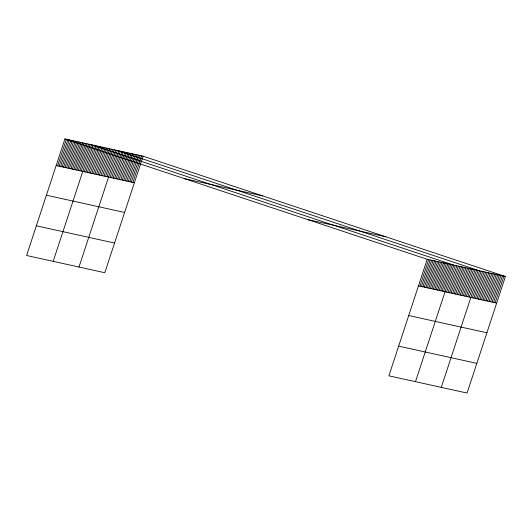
<?xml version="1.0" encoding="UTF-8"?>
<svg xmlns="http://www.w3.org/2000/svg" width="532" height="532" viewBox="0 0 532 532"><rect width="100%" height="100%" fill="white"/><g stroke="black" fill="none" stroke-linecap="round" stroke-linejoin="round"><path stroke-width="0.8" d="M143.108 156.182L64.917 138.945L26.6 255.493L104.791 272.723L143.108 156.182L505.4 276.507L467.083 393.055L388.892 375.818L427.209 259.277L505.4 276.507M57.656 165.858L66.394 139.271M59.132 166.184L67.87 139.597M60.608 166.509L69.346 139.923M62.084 166.835L70.823 140.249M63.561 167.161L72.299 140.574M65.037 167.487L73.782 140.9M66.513 167.813L75.258 141.226M67.99 168.139L76.734 141.552M69.466 168.464L78.211 141.878M70.949 168.79L79.687 142.204M72.425 169.116L81.163 142.529M73.901 169.442L82.64 142.855M75.378 169.768L84.116 143.181M76.854 170.094L85.592 143.507M78.33 170.42L87.068 143.833M79.807 170.739L88.551 144.159M81.283 171.065L90.028 144.485M53.187 261.352L91.504 144.81L453.796 265.135L415.479 381.677M84.282 171.73L93.02 145.143M85.798 172.062L94.536 145.475M87.315 172.395L96.053 145.815M88.831 172.734L97.575 146.147M90.354 173.066L99.092 146.48M91.87 173.399L100.608 146.819M93.386 173.738L102.124 147.151M94.902 174.07L103.647 147.484M96.425 174.403L105.163 147.823M97.941 174.735L106.679 148.155M99.457 175.075L108.195 148.488M100.974 175.407L109.718 148.82M102.496 175.74L111.235 149.16M104.013 176.079L112.751 149.492M105.529 176.411L114.267 149.825M107.045 176.744L115.79 150.164M78.989 267.037L117.306 150.496L479.598 270.821L441.281 387.363M110.084 177.415L118.822 150.829M111.6 177.748L120.338 151.168M113.117 178.087L121.861 151.5M114.639 178.42L123.377 151.833M116.156 178.752L124.894 152.172M117.672 179.091L126.41 152.504M119.188 179.424L127.933 152.837M120.711 179.756L129.449 153.169M122.227 180.089L130.965 153.509M123.743 180.428L132.481 153.841M125.259 180.76L134.004 154.174M126.782 181.093L135.52 154.513M128.298 181.432L137.037 154.845M129.815 181.764L138.553 155.178M131.331 182.097L140.076 155.517M132.854 182.436L141.592 155.849M419.941 286.183L428.686 259.603M421.424 286.509L430.162 259.929M422.9 286.834L431.638 260.254M424.376 287.16L433.115 260.58M425.853 287.486L434.591 260.899M427.329 287.812L436.067 261.225M428.805 288.138L437.543 261.551M430.282 288.464L439.026 261.877M431.758 288.79L440.503 262.203M433.234 289.115L441.979 262.529M434.711 289.441L443.455 262.855M436.193 289.767L444.932 263.18M437.67 290.093L446.408 263.506M439.146 290.419L447.884 263.832M440.622 290.745L449.36 264.158M442.099 291.07L450.837 264.484M443.575 291.396L452.313 264.81M446.567 292.055L455.312 265.468M448.09 292.387L456.828 265.807M449.607 292.726L458.345 266.14M451.123 293.059L459.867 266.472M452.639 293.391L461.384 266.805M454.162 293.724L462.9 267.144M455.678 294.063L464.416 267.476M457.194 294.396L465.939 267.809M458.71 294.728L467.455 268.148M460.233 295.067L468.971 268.48M461.749 295.4L470.488 268.813M463.266 295.732L472.01 269.152M464.782 296.071L473.527 269.485M466.305 296.404L475.043 269.817M467.821 296.736L476.559 270.156M469.337 297.075L478.082 270.489M472.376 297.74L481.114 271.16M473.892 298.08L482.63 271.493M475.409 298.412L484.153 271.825M476.925 298.745L485.669 272.158M478.448 299.077L487.186 272.497M479.964 299.416L488.702 272.83M481.48 299.749L490.225 273.162M482.996 300.081L491.741 273.501M484.519 300.42L493.257 273.834M486.035 300.753L494.773 274.166M487.551 301.085L496.296 274.505M489.068 301.425L497.812 274.838M490.59 301.757L499.329 275.17M492.107 302.09L500.845 275.51M493.623 302.429L502.368 275.842M495.139 302.761L503.884 276.175M184.471 178.659L262.668 195.889M307.649 219.57L385.846 236.8M56.179 165.532L134.37 182.769M46.417 195.217L124.608 212.454M418.465 285.857L496.662 303.094M36.362 225.801L114.553 243.038M408.709 315.543L486.9 332.779M398.648 346.132L476.845 363.363M64.917 138.945L427.209 259.277"/></g></svg>
